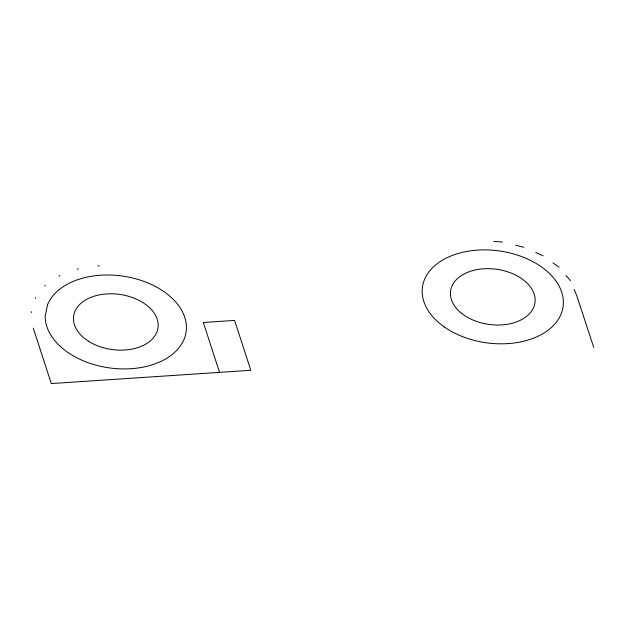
<?xml version="1.0" encoding="UTF-8"?>
<svg xmlns="http://www.w3.org/2000/svg" width="625" height="625" viewBox="0 0 625 625"><rect width="100%" height="100%" fill="white"/><g stroke="black" fill="none" stroke-linecap="round" stroke-linejoin="round"><path stroke-width="0.94" d="M35.289 298.531L35.547 297.68M44.727 286.086L45.32 285.344M59.008 276.094L59.891 275.5M77.164 269.227L78.273 268.82M97.945 265.953L99.211 265.766M493.875 241.43L502.367 242M515.578 245.219L523.828 247.227M535.719 252.516L543.172 255.836M552.93 262.828L559.086 267.242M566.055 275.445L570.484 280.664M574.203 289.523L576.578 295.188L593.75 347.438M219.539 372.367L203.336 322.5L234.602 320.414L250.797 370.281L51.281 383.57L33.281 328.141M31.25 311.672L31.336 312.562M47.641 304.414L45.195 316.289A71 46.391 7.9 0 0 145.5 366.625A71 46.391 7.9 0 0 161.312 289.891A71 46.391 7.9 0 0 47.641 304.414M88.617 341.281A42.602 27.836 7.9 0 0 157.539 330.078A42.602 27.836 7.9 0 0 101.258 294.531A42.602 27.836 7.9 0 0 88.617 341.281M444.273 326.93A71 46.391 7.9 0 0 561.469 313.07A71 46.391 7.9 0 0 472.594 250.57A71 46.391 7.9 0 0 444.273 326.93M461.5 313.258A42.602 27.836 7.9 0 0 533.164 308.492A42.602 27.836 7.9 0 0 483.664 268.797A42.602 27.836 7.9 0 0 461.5 313.258"/></g></svg>
